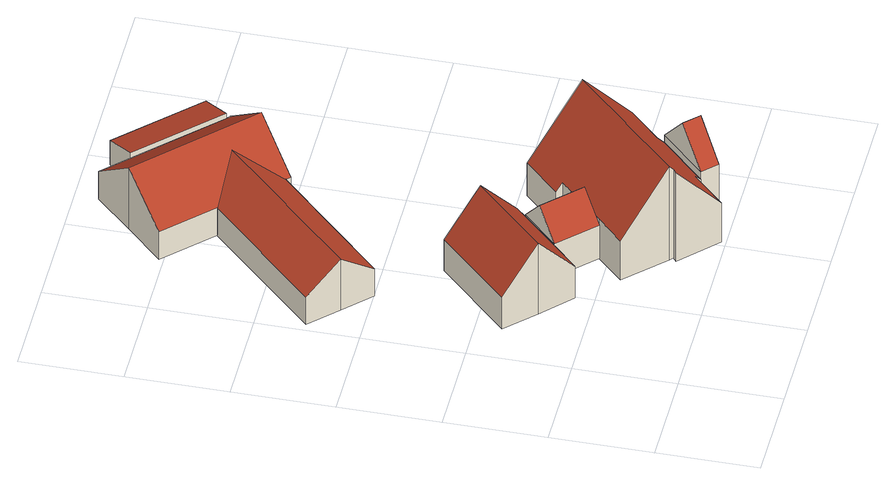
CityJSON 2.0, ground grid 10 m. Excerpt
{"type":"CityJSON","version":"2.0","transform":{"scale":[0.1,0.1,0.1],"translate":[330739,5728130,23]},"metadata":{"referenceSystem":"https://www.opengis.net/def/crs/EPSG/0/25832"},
"CityObjects":{
"building1":{"type":"Building","attributes":{"Gemeindeschluessel":"05170048","Geometrietyp2DReferenz":"3000","function":"31001_2010"},"address":[{"country":"Germany","locality":"Wesel","thoroughfareNumber":"2","thoroughfareName":"Bauernstraße"}],"children":["building1-1","building1-2"]},
"building1-1":{"type":"BuildingPart","attributes":{"roofType":"3100","measuredHeight":8.49},"parents":["building1"],"geometry":[{"type":"Solid","lod":"2","boundaries":[[[[0,1,2,3]],[[4,5,1,0]],[[6,7,5,4]],[[8,9,7,6]],[[10,11,9,8]],[[12,13,11,10]],[[3,2,14,15]],[[3,15,12,10,8,0]],[[6,4,0,8]],[[1,5,7,9,11,13,14,2]],[[12,15,14,13]]]],"semantics":{"surfaces":[{"type":"WallSurface"},{"type":"RoofSurface"},{"type":"GroundSurface"},{"type":"ClosureSurface"}],"values":[[0,0,0,0,0,0,0,1,1,2,3]]}}]},
"building1-2":{"type":"BuildingPart","attributes":{"roofType":"3100","measuredHeight":6.96},"address":[{"country":"Germany","locality":"Wesel","thoroughfareNumber":"2","thoroughfareName":"Bauernstraße"}],"parents":["building1"],"geometry":[{"type":"MultiSurface","lod":"2","boundaries":[[[16,17,13,18]],[[19,20,17,16]],[[21,14,20,19]],[[16,22,19]],[[21,23,18]],[[18,23,22,16]],[[19,22,23,21]],[[17,20,14,13]],[[21,18,12,15]],[[13,14,15,12]]],"semantics":{"surfaces":[{"type":"WallSurface"},{"type":"RoofSurface"},{"type":"GroundSurface"},{"type":"ClosureSurface"}],"values":[0,0,0,0,0,1,1,2,0,3]}}]},
"building2":{"type":"Building","attributes":{"name":"Kockshof","Gemeindeschluessel":"05170048","Geometrietyp2DReferenz":"3000","function":"31001_1010"},"address":[{"country":"Germany","locality":"Wesel","thoroughfareNumber":"2","thoroughfareName":"Bauernstraße"}],"children":["building2-1","building2-2"]},
"building2-1":{"type":"BuildingPart","attributes":{"roofType":"3100","measuredHeight":11.19},"parents":["building2"],"geometry":[{"type":"MultiSurface","lod":"2","boundaries":[[[24,25,26,27]],[[28,29,25,24]],[[30,31,29,28]],[[32,33,31,30]],[[34,35,33,32]],[[36,37,35,34]],[[38,39,37,36]],[[40,41,39,38]],[[42,43,41,40]],[[44,45,43,42]],[[46,47,45,44]],[[48,49,47,46]],[[50,51,49,48]],[[52,53,51,50]],[[54,55,53,52]],[[32,30,28,24,27,54,52,50,48,34]],[[46,44,42,40,38,36,34,48]],[[26,25,29,31,33,35,37,39,41,43,45,47,49,51,53,55]],[[56,57,26,55]],[[54,27,57,56]]],"semantics":{"surfaces":[{"type":"WallSurface"},{"type":"RoofSurface"},{"type":"GroundSurface"},{"type":"ClosureSurface"}],"values":[0,0,0,0,0,0,0,0,0,0,0,0,0,0,0,1,1,2,0,3]}}]},
"building2-2":{"type":"BuildingPart","attributes":{"roofType":"3100","measuredHeight":8.19},"address":[{"country":"Germany","locality":"Wesel","thoroughfareNumber":"2","thoroughfareName":"Bauernstraße"}],"parents":["building2"],"geometry":[{"type":"MultiSurface","lod":"2","boundaries":[[[58,59,56,60]],[[61,62,59,58]],[[63,57,62,61]],[[58,64,61]],[[63,65,60]],[[60,65,64,58]],[[61,64,65,63]],[[59,62,57,56]],[[63,60,54,27]],[[56,57,27,54]]],"semantics":{"surfaces":[{"type":"WallSurface"},{"type":"RoofSurface"},{"type":"GroundSurface"},{"type":"ClosureSurface"}],"values":[0,0,0,0,0,1,1,2,0,3]}}]},
"building3":{"type":"Building","attributes":{"Gemeindeschluessel":"05170048","Geometrietyp2DReferenz":"3000","function":"31001_2010"},"address":[{"country":"Germany","locality":"Wesel","thoroughfareNumber":"2","thoroughfareName":"Bauernstraße"}],"children":["building3-1","building3-2"]},
"building3-1":{"type":"BuildingPart","attributes":{"roofType":"3100","measuredHeight":7.43},"parents":["building3"],"geometry":[{"type":"Solid","lod":"2","boundaries":[[[[66,67,68,69]],[[70,71,72,73]],[[74,75,71,70]],[[76,77,75,74]],[[78,79,77,76]],[[80,81,79,78]],[[82,83,81,80]],[[84,85,83,82]],[[86,87,85,84]],[[69,68,87,86]],[[70,73,66,69,86,84,74]],[[82,80,78,76,74,84]],[[67,72,71,75,77,79,81,83,85,87,68]],[[73,72,67,66]]]],"semantics":{"surfaces":[{"type":"WallSurface"},{"type":"RoofSurface"},{"type":"GroundSurface"},{"type":"ClosureSurface"}],"values":[[0,0,0,0,0,0,0,0,0,0,1,1,2,3]]}}]},
"building3-2":{"type":"BuildingPart","attributes":{"roofType":"5000","measuredHeight":6.17},"parents":["building3"],"geometry":[{"type":"Solid","lod":"2","boundaries":[[[[88,89,90,91]],[[92,93,89,88]],[[73,72,93,92]],[[69,68,67,66]],[[91,90,68,69]],[[69,94,88,91]],[[69,66,73,94]],[[73,92,88,94]],[[89,93,72,67,68,90]],[[66,67,72,73]]]],"semantics":{"surfaces":[{"type":"WallSurface"},{"type":"RoofSurface"},{"type":"GroundSurface"},{"type":"ClosureSurface"}],"values":[[0,0,0,0,0,1,1,1,2,3]]}}]},
"building4":{"type":"Building","attributes":{"Geometrietyp2DReferenz":"3000","Gemeindeschluessel":"05170048","function":"51009_1610","roofType":"2100","measuredHeight":3.85},"geometry":[{"type":"Solid","lod":"2","boundaries":[[[[95,81,96,97]],[[98,79,81,95]],[[99,100,79,98]],[[97,96,100,99]],[[98,95,97,99]],[[81,79,100,96]]]],"semantics":{"surfaces":[{"type":"WallSurface"},{"type":"RoofSurface"},{"type":"GroundSurface"}],"values":[[0,0,0,0,1,2]]}}]}
},
"vertices":[
[69,147,94],[69,147,9],[98,119,9],[98,119,47],[41,175,47],[41,175,9],[110,245,47],[110,245,9],[138,217,94],[138,217,9],[167,189,47],[167,189,9],[158,179,47],[158,179,9],[123,144,9],[123,144,47],
[193,144,49],[193,144,9],[158,179,49],[158,109,49],[158,109,9],[123,144,49],[175,127,78],[140,162,78],
[239,38,55],[239,38,8],[245,33,8],[245,33,46],[206,5,55],[206,5,8],[170,40,115],[170,40,8],[174,43,115],[174,43,8],[171,46,120],[171,46,8],[133,84,55],[133,84,8],[158,109,56],[158,109,8],[193,144,55],[193,144,8],[202,154,55],[202,154,8],[197,159,47],[197,159,8],[232,194,47],[232,194,8],[275,151,120],[275,151,8],[314,113,55],[314,113,8],[284,83,55],[284,83,8],[289,77,46],[289,77,8],[289,77,10],[245,33,10],
[303,63,55],[303,63,10],[289,77,55],[259,19,55],[259,19,10],[245,33,55],[281,41,92],[267,55,92],
[169,407,41],[169,407,8],[168,407,8],[168,407,41],[70,505,41],[70,505,8],[115,460,8],[115,460,41],[106,541,82],[106,541,8],[142,578,41],[142,578,8],[167,553,41],[167,553,8],[241,479,41],[241,479,8],[245,476,41],[245,476,8],[209,439,82],[209,439,8],[172,403,41],[172,403,8],
[36,326,69],[36,326,8],[62,300,8],[62,300,41],[9,353,41],[9,353,8],[167,458,69],
[241,479,47],[266,504,8],[266,504,37],[167,553,47],[192,578,37],[192,578,8]
]}
